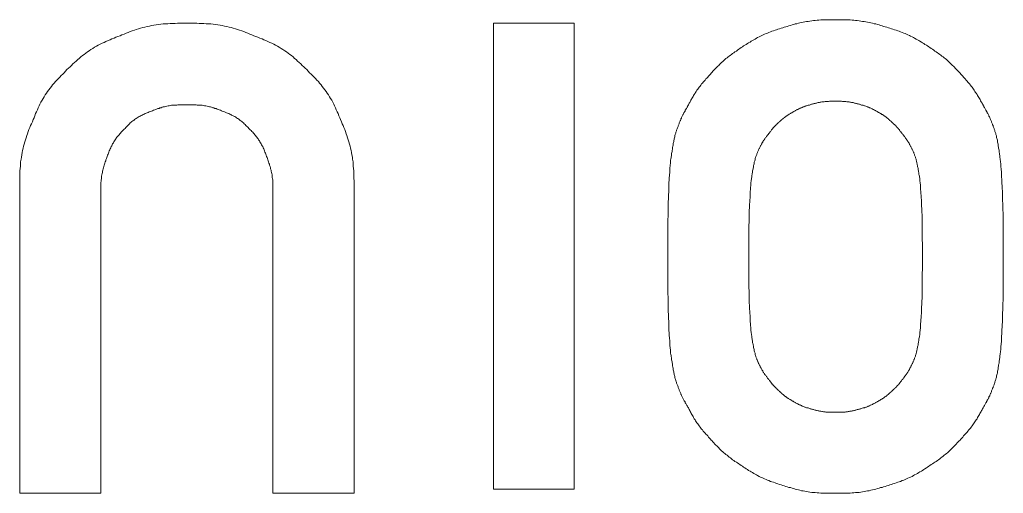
# Model space of a CAD drawing. Units: millimetres at full size, sheet at 1:100. Extents: x -138278 to 134990, y -16593 to 30671.
# Drawn here: x 61023.2 to 61434.8, y 21337.6 to 21535.7 of the extents above; entities that cross this region are included whole.
import ezdxf

# ---------------------------------------------------------------- set-up
doc = ezdxf.new("R2010")
doc.units = ezdxf.units.MM
doc.header["$LTSCALE"] = 100
doc.layers.add('F-0_枠', color=134, linetype='Continuous', lineweight=18)

msp = doc.modelspace()

# ---------------------------------------------------------------- linework, layer by layer
at = {"layer": 'F-0_枠'}
for points in [[(61343.8, 21532.7), (61344.4, 21532.9), (61345.1, 21533.1), (61345.7, 21533.3), (61346.4, 21533.5), (61347.1, 21533.7), (61347.7, 21533.9), (61348.4, 21534), (61349.1, 21534.2), (61349.7, 21534.4), (61350.4, 21534.5), (61351.1, 21534.7), (61351.8, 21534.8), (61352.5, 21534.9), (61353.2, 21535), (61353.9, 21535.1), (61354.7, 21535.2), (61355.4, 21535.3), (61356.1, 21535.4), (61356.9, 21535.5), (61357.6, 21535.5), (61358.4, 21535.6), (61359.1, 21535.6), (61359.9, 21535.6), (61360.7, 21535.6), (61361.4, 21535.6), (61362.2, 21535.6), (61363, 21535.6), (61363.8, 21535.7), (61364.5, 21535.7), (61365.3, 21535.7), (61366.1, 21535.6), (61366.9, 21535.6), (61367.7, 21535.6), (61368.4, 21535.6), (61369.2, 21535.6), (61370, 21535.6), (61370.7, 21535.6), (61371.5, 21535.5), (61372.2, 21535.5)], [(61372.2, 21535.5), (61373, 21535.4), (61373.7, 21535.3), (61374.5, 21535.2), (61375.2, 21535.1), (61375.9, 21535), (61376.6, 21534.9), (61377.3, 21534.8), (61378, 21534.7), (61378.7, 21534.5), (61379.4, 21534.4), (61380.1, 21534.2), (61380.8, 21534), (61381.4, 21533.9), (61382.1, 21533.7), (61382.8, 21533.5), (61383.4, 21533.3), (61384.1, 21533.1), (61384.7, 21532.9), (61385.4, 21532.7), (61386, 21532.5), (61386.7, 21532.3), (61387.3, 21532.1), (61388, 21531.9), (61388.6, 21531.7), (61389.3, 21531.5), (61389.9, 21531.3), (61390.6, 21531.1), (61391.2, 21530.9), (61391.8, 21530.6), (61392.5, 21530.4), (61393.1, 21530.1), (61393.7, 21529.9), (61394.3, 21529.6), (61394.9, 21529.4), (61395.5, 21529.1), (61396, 21528.8), (61396.6, 21528.5), (61397.2, 21528.2), (61397.7, 21527.9)], [(61062.7, 21528), (61063.5, 21528.4), (61064.3, 21528.7), (61065.2, 21529), (61066, 21529.4), (61066.9, 21529.7), (61067.7, 21530), (61068.6, 21530.4), (61069.4, 21530.7), (61070.3, 21531), (61071.2, 21531.3), (61072, 21531.6), (61072.9, 21531.9), (61073.8, 21532.1), (61074.7, 21532.4), (61075.6, 21532.6), (61076.5, 21532.8), (61077.5, 21533), (61078.4, 21533.2), (61079.4, 21533.4), (61080.3, 21533.5), (61081.3, 21533.7), (61082.2, 21533.8), (61083.2, 21533.9), (61084.2, 21534), (61085.2, 21534), (61086.2, 21534.1), (61087.2, 21534.1), (61088.2, 21534.1), (61089.2, 21534.2), (61090.2, 21534.2), (61091.2, 21534.2), (61092.2, 21534.2), (61093.2, 21534.2), (61094.2, 21534.2), (61095.2, 21534.2), (61096.3, 21534.2), (61097.3, 21534.2), (61098.3, 21534.1), (61099.3, 21534.1)], [(61099.3, 21534.1), (61100.3, 21534.1), (61101.3, 21534), (61102.2, 21534), (61103.2, 21533.9), (61104.2, 21533.8), (61105.2, 21533.7), (61106.1, 21533.5), (61107.1, 21533.4), (61108, 21533.2), (61108.9, 21533), (61109.9, 21532.8), (61110.8, 21532.6), (61111.7, 21532.4), (61112.6, 21532.1), (61113.5, 21531.9), (61114.4, 21531.6), (61115.2, 21531.3), (61116.1, 21531), (61117, 21530.7), (61117.8, 21530.4), (61118.7, 21530), (61119.5, 21529.7), (61120.4, 21529.4), (61121.2, 21529), (61122, 21528.7), (61122.9, 21528.4), (61123.7, 21528), (61124.6, 21527.7), (61125.4, 21527.3), (61126.2, 21527), (61127.1, 21526.6), (61127.9, 21526.2), (61128.7, 21525.9), (61129.5, 21525.5), (61130.3, 21525), (61131.1, 21524.6), (61131.8, 21524.2), (61132.6, 21523.7), (61133.3, 21523.2)], [(61321.5, 21521.6), (61322, 21521.9), (61322.5, 21522.3), (61323.1, 21522.6), (61323.6, 21523), (61324.1, 21523.3), (61324.6, 21523.7), (61325.1, 21524), (61325.6, 21524.3), (61326.1, 21524.7), (61326.7, 21525), (61327.2, 21525.3), (61327.7, 21525.7), (61328.2, 21526), (61328.8, 21526.3), (61329.3, 21526.7), (61329.8, 21527), (61330.4, 21527.3), (61330.9, 21527.6), (61331.5, 21527.9), (61332, 21528.2), (61332.6, 21528.5), (61333.2, 21528.8), (61333.7, 21529.1), (61334.3, 21529.4), (61334.9, 21529.6), (61335.5, 21529.9), (61336.1, 21530.1), (61336.7, 21530.4), (61337.4, 21530.6), (61338, 21530.9), (61338.6, 21531.1), (61339.3, 21531.3), (61339.9, 21531.5), (61340.5, 21531.7), (61341.2, 21531.9), (61341.8, 21532.1), (61342.5, 21532.3), (61343.1, 21532.5), (61343.8, 21532.7)], [(61035.9, 21507.1), (61036.5, 21507.8), (61037, 21508.5), (61037.6, 21509.1), (61038.2, 21509.8), (61038.8, 21510.4), (61039.4, 21511.1), (61040, 21511.7), (61040.6, 21512.3), (61041.2, 21512.9), (61041.8, 21513.5), (61042.4, 21514.2), (61043, 21514.8), (61043.7, 21515.4), (61044.3, 21516), (61044.9, 21516.6), (61045.5, 21517.2), (61046.2, 21517.8), (61046.8, 21518.4), (61047.5, 21519), (61048.1, 21519.5), (61048.8, 21520.1), (61049.5, 21520.7), (61050.2, 21521.2), (61050.9, 21521.7), (61051.6, 21522.2), (61052.3, 21522.7), (61053, 21523.2), (61053.8, 21523.7), (61054.5, 21524.2), (61055.3, 21524.6), (61056.1, 21525), (61056.9, 21525.5), (61057.7, 21525.9), (61058.5, 21526.2), (61059.3, 21526.6), (61060.2, 21527), (61061, 21527.3), (61061.8, 21527.7), (61062.7, 21528)], [(61397.7, 21527.9), (61398.3, 21527.6), (61398.9, 21527.3), (61399.4, 21527), (61399.9, 21526.7), (61400.5, 21526.3), (61401, 21526), (61401.5, 21525.7), (61402, 21525.3), (61402.6, 21525), (61403.1, 21524.7), (61403.6, 21524.3), (61404.1, 21524), (61404.6, 21523.7), (61405.1, 21523.3), (61405.7, 21523), (61406.2, 21522.6), (61406.7, 21522.3), (61407.2, 21521.9), (61407.7, 21521.6), (61408.2, 21521.2), (61408.6, 21520.9), (61409.1, 21520.5), (61409.6, 21520.1), (61410.1, 21519.8), (61410.5, 21519.4), (61411, 21519), (61411.4, 21518.6), (61411.9, 21518.2), (61412.3, 21517.8), (61412.7, 21517.4), (61413.1, 21517), (61413.5, 21516.6), (61413.9, 21516.2), (61414.3, 21515.8), (61414.7, 21515.4), (61415.1, 21515), (61415.5, 21514.6), (61415.9, 21514.2), (61416.3, 21513.8)], [(61133.3, 21523.2), (61134.1, 21522.7), (61134.8, 21522.2), (61135.5, 21521.7), (61136.2, 21521.2), (61136.9, 21520.7), (61137.6, 21520.1), (61138.2, 21519.5), (61138.9, 21519), (61139.5, 21518.4), (61140.2, 21517.8), (61140.8, 21517.2), (61141.4, 21516.6), (61142.1, 21516), (61142.7, 21515.4), (61143.3, 21514.8), (61143.9, 21514.2), (61144.5, 21513.5), (61145.2, 21512.9)], [(61306.3, 21505.7), (61306.6, 21506.2), (61306.9, 21506.6), (61307.2, 21507), (61307.5, 21507.5), (61307.9, 21507.9), (61308.2, 21508.3), (61308.5, 21508.8), (61308.9, 21509.2), (61309.2, 21509.6), (61309.6, 21510), (61310, 21510.4), (61310.3, 21510.9), (61310.7, 21511.3), (61311.1, 21511.7), (61311.4, 21512.1), (61311.8, 21512.5), (61312.2, 21512.9), (61312.6, 21513.3), (61313, 21513.8), (61313.3, 21514.2), (61313.7, 21514.6), (61314.1, 21515), (61314.5, 21515.4), (61314.9, 21515.8), (61315.3, 21516.2), (61315.7, 21516.6), (61316.1, 21517), (61316.5, 21517.4), (61316.9, 21517.8), (61317.4, 21518.2), (61317.8, 21518.6), (61318.2, 21519), (61318.7, 21519.4), (61319.2, 21519.8), (61319.6, 21520.1), (61320.1, 21520.5), (61320.6, 21520.9), (61321.1, 21521.2), (61321.5, 21521.6)], [(61145.2, 21512.9), (61145.8, 21512.3), (61146.4, 21511.7), (61147, 21511.1), (61147.6, 21510.4), (61148.2, 21509.8), (61148.7, 21509.1), (61149.3, 21508.5), (61149.8, 21507.8), (61150.4, 21507.1), (61150.9, 21506.4), (61151.4, 21505.7), (61151.9, 21505), (61152.4, 21504.2), (61152.9, 21503.5), (61153.3, 21502.7), (61153.8, 21502), (61154.2, 21501.2), (61154.6, 21500.4), (61155, 21499.6), (61155.4, 21498.8), (61155.7, 21498), (61156.1, 21497.2), (61156.5, 21496.4), (61156.8, 21495.5), (61157.2, 21494.7), (61157.5, 21493.9), (61157.8, 21493), (61158.2, 21492.2), (61158.5, 21491.4), (61158.8, 21490.6), (61159.2, 21489.7), (61159.5, 21488.9), (61159.8, 21488), (61160.1, 21487.2), (61160.4, 21486.3), (61160.7, 21485.5), (61161, 21484.6), (61161.2, 21483.7), (61161.5, 21482.8)], [(61416.3, 21513.8), (61416.7, 21513.3), (61417, 21512.9), (61417.4, 21512.5), (61417.8, 21512.1), (61418.2, 21511.7), (61418.5, 21511.3), (61418.9, 21510.9), (61419.3, 21510.4), (61419.6, 21510), (61420, 21509.6), (61420.4, 21509.2), (61420.7, 21508.8), (61421, 21508.3), (61421.4, 21507.9), (61421.7, 21507.5), (61422, 21507), (61422.3, 21506.6), (61422.6, 21506.2), (61422.9, 21505.7), (61423.2, 21505.3), (61423.5, 21504.9), (61423.8, 21504.4), (61424, 21504), (61424.3, 21503.6), (61424.6, 21503.1), (61424.8, 21502.7)], [(61023.5, 21474.4), (61023.5, 21475.4), (61023.6, 21476.3), (61023.8, 21477.3), (61023.9, 21478.2), (61024.1, 21479.2), (61024.2, 21480.1), (61024.4, 21481), (61024.6, 21481.9), (61024.8, 21482.8), (61025.1, 21483.7), (61025.3, 21484.6), (61025.6, 21485.5), (61025.9, 21486.3), (61026.2, 21487.2), (61026.5, 21488), (61026.8, 21488.9), (61027.1, 21489.7), (61027.5, 21490.6), (61027.8, 21491.4), (61028.1, 21492.2), (61028.5, 21493), (61028.8, 21493.9), (61029.2, 21494.7), (61029.5, 21495.5), (61029.8, 21496.4), (61030.2, 21497.2), (61030.6, 21498), (61030.9, 21498.8), (61031.3, 21499.6), (61031.7, 21500.4), (61032.1, 21501.2), (61032.6, 21502), (61033, 21502.7), (61033.4, 21503.5), (61033.9, 21504.2), (61034.4, 21505), (61034.9, 21505.7), (61035.4, 21506.4), (61035.9, 21507.1)], [(61299.6, 21493.4), (61299.7, 21493.6), (61299.8, 21493.9), (61299.9, 21494.2), (61300.1, 21494.5), (61300.2, 21494.8), (61300.3, 21495), (61300.4, 21495.3), (61300.6, 21495.6), (61300.7, 21495.9), (61300.9, 21496.1), (61301, 21496.4), (61301.1, 21496.7), (61301.3, 21496.9), (61301.4, 21497.2), (61301.6, 21497.5), (61301.7, 21497.8), (61301.9, 21498.1), (61302, 21498.3), (61302.2, 21498.6), (61302.3, 21498.8), (61302.5, 21499.1), (61302.6, 21499.3), (61302.7, 21499.5), (61302.8, 21499.6), (61303.1, 21500.1), (61303.4, 21500.8), (61303.6, 21501.1), (61303.7, 21501.4), (61303.9, 21501.7), (61304.1, 21502), (61304.3, 21502.4), (61304.5, 21502.8), (61304.7, 21503.2), (61305, 21503.6), (61305.2, 21504), (61305.5, 21504.4), (61305.8, 21504.9), (61306, 21505.3), (61306.3, 21505.7)], [(61424.8, 21502.7), (61425.1, 21502.3), (61425.3, 21501.8), (61425.5, 21501.4), (61425.8, 21501), (61426, 21500.6), (61426.3, 21500.1), (61426.4, 21499.8), (61426.6, 21499.5), (61426.7, 21499.2), (61426.9, 21499), (61427.1, 21498.7), (61427.2, 21498.4), (61427.4, 21498.1), (61427.5, 21497.8), (61427.7, 21497.5), (61427.8, 21497.3), (61428, 21497), (61428.1, 21496.7), (61428.3, 21496.4), (61428.4, 21496.2), (61428.6, 21495.9), (61428.7, 21495.6), (61428.8, 21495.4), (61429, 21495.1), (61429.1, 21494.8), (61429.2, 21494.6), (61429.3, 21494.3), (61429.4, 21494), (61429.6, 21493.7), (61429.7, 21493.4), (61429.8, 21493.1), (61429.9, 21492.9), (61430, 21492.6), (61430.1, 21492.3), (61430.2, 21492), (61430.3, 21491.7), (61430.5, 21491.4), (61430.6, 21491.1), (61430.7, 21490.8)], [(61085.3, 21499.6), (61084.8, 21499.5), (61084.3, 21499.4), (61083.8, 21499.3), (61083.3, 21499.2), (61082.8, 21499.1), (61082.4, 21498.9), (61081.9, 21498.8), (61081.5, 21498.6), (61081, 21498.5), (61080.5, 21498.3), (61080.1, 21498.2), (61079.7, 21498), (61079.2, 21497.8), (61078.8, 21497.6), (61078.3, 21497.5), (61077.9, 21497.3), (61077.4, 21497.1), (61077, 21496.9), (61076.6, 21496.8), (61076.1, 21496.6), (61075.7, 21496.4), (61075.3, 21496.2), (61074.9, 21496), (61074.4, 21495.8), (61074, 21495.6), (61073.6, 21495.4), (61073.2, 21495.2), (61072.8, 21494.9), (61072.4, 21494.7), (61072, 21494.4), (61071.7, 21494.2), (61071.3, 21493.9), (61070.9, 21493.6), (61070.6, 21493.4), (61070.2, 21493.1), (61069.9, 21492.8), (61069.5, 21492.5), (61069.2, 21492.2), (61068.9, 21491.9)], [(61105.4, 21498.5), (61104.9, 21498.6), (61104.5, 21498.8), (61104, 21498.9), (61103.5, 21499.1), (61103.1, 21499.2), (61102.6, 21499.3), (61102.1, 21499.4), (61101.6, 21499.5), (61101.1, 21499.6), (61100.6, 21499.7), (61100.1, 21499.8), (61099.6, 21499.9), (61099.1, 21499.9), (61098.6, 21500), (61098.1, 21500), (61097.5, 21500), (61097, 21500.1), (61096.5, 21500.1), (61095.9, 21500.1), (61095.4, 21500.1), (61094.9, 21500.1), (61094.3, 21500.1), (61093.8, 21500.1), (61093.2, 21500.1), (61092.7, 21500.1), (61092.1, 21500.1), (61091.6, 21500.1), (61091, 21500.1), (61090.5, 21500.1), (61090, 21500.1), (61089.4, 21500.1), (61088.9, 21500), (61088.3, 21500), (61087.8, 21500), (61087.3, 21499.9), (61086.8, 21499.9), (61086.3, 21499.8), (61085.8, 21499.7), (61085.3, 21499.6)], [(61120.3, 21488.9), (61120, 21489.3), (61119.7, 21489.6), (61119.4, 21489.9), (61119.1, 21490.2), (61118.8, 21490.6), (61118.5, 21490.9), (61118.1, 21491.2), (61117.8, 21491.5), (61117.5, 21491.9), (61117.2, 21492.2), (61116.8, 21492.5), (61116.5, 21492.8), (61116.2, 21493.1), (61115.8, 21493.4), (61115.4, 21493.6), (61115.1, 21493.9), (61114.7, 21494.2), (61114.3, 21494.4), (61113.9, 21494.7), (61113.6, 21494.9), (61113.2, 21495.2), (61112.8, 21495.4), (61112.3, 21495.6), (61111.9, 21495.8), (61111.5, 21496), (61111.1, 21496.2), (61110.7, 21496.4), (61110.2, 21496.6), (61109.8, 21496.8), (61109.4, 21496.9), (61108.9, 21497.1), (61108.5, 21497.3), (61108, 21497.5), (61107.6, 21497.6), (61107.2, 21497.8), (61106.7, 21498), (61106.3, 21498.2), (61105.8, 21498.3), (61105.4, 21498.5)], [(61342.7, 21494.4), (61342.9, 21494.5), (61343, 21494.7), (61343.2, 21494.8), (61343.4, 21494.9), (61343.6, 21495.1), (61343.8, 21495.2), (61344, 21495.4), (61344.2, 21495.5), (61344.4, 21495.6), (61344.6, 21495.8), (61344.8, 21495.9), (61345, 21496), (61345.2, 21496.2), (61345.4, 21496.3), (61345.7, 21496.4), (61345.9, 21496.6), (61346.1, 21496.7), (61346.3, 21496.8), (61346.5, 21496.9), (61346.8, 21497.1), (61347, 21497.2), (61347.2, 21497.3), (61347.4, 21497.5), (61347.7, 21497.6), (61347.9, 21497.7), (61348.1, 21497.8), (61348.4, 21498), (61348.6, 21498.1), (61348.8, 21498.2), (61349.1, 21498.3), (61349.3, 21498.4), (61349.6, 21498.6), (61349.8, 21498.7), (61350.1, 21498.8), (61350.3, 21498.9), (61350.6, 21499), (61350.8, 21499.1), (61351.1, 21499.2), (61351.4, 21499.3)], [(61351.4, 21499.3), (61351.7, 21499.4), (61351.9, 21499.5), (61352.2, 21499.6), (61352.5, 21499.7), (61352.8, 21499.8), (61353.1, 21499.9), (61353.4, 21500), (61353.7, 21500), (61354, 21500.1), (61354.3, 21500.2), (61354.6, 21500.3), (61354.8, 21500.4), (61355.1, 21500.5), (61355.4, 21500.5), (61355.7, 21500.6), (61356, 21500.7), (61356.3, 21500.8), (61356.6, 21500.8), (61356.9, 21500.9), (61357.3, 21501), (61357.6, 21501), (61357.9, 21501.1), (61358.2, 21501.2), (61358.5, 21501.2), (61358.9, 21501.3), (61359.2, 21501.3), (61359.5, 21501.4), (61359.9, 21501.4), (61360.2, 21501.5), (61360.5, 21501.5), (61360.9, 21501.5), (61361.2, 21501.5), (61361.6, 21501.5), (61362, 21501.6), (61362.3, 21501.6), (61362.7, 21501.6), (61363.1, 21501.6), (61363.4, 21501.6), (61363.8, 21501.6)], [(61363.8, 21501.6), (61364.2, 21501.6), (61364.5, 21501.6), (61364.9, 21501.6), (61365.3, 21501.6), (61365.7, 21501.6), (61366, 21501.6), (61366.4, 21501.6), (61366.8, 21501.6), (61367.1, 21501.6), (61367.5, 21501.5), (61367.9, 21501.5), (61368.2, 21501.5), (61368.6, 21501.5), (61368.9, 21501.5), (61369.3, 21501.4), (61369.6, 21501.4), (61369.9, 21501.3), (61370.3, 21501.3), (61370.6, 21501.2), (61370.9, 21501.2), (61371.2, 21501.1), (61371.6, 21501), (61371.9, 21501), (61372.2, 21500.9), (61372.5, 21500.8), (61372.8, 21500.8), (61373.1, 21500.7), (61373.4, 21500.6), (61373.7, 21500.5), (61374, 21500.5), (61374.3, 21500.4), (61374.6, 21500.3), (61374.9, 21500.2), (61375.2, 21500.1), (61375.5, 21500), (61375.8, 21500), (61376.1, 21499.9), (61376.4, 21499.8), (61376.7, 21499.7)], [(61376.7, 21499.7), (61376.9, 21499.6), (61377.2, 21499.5), (61377.5, 21499.4), (61377.8, 21499.3), (61378.1, 21499.2), (61378.3, 21499.1), (61378.6, 21499), (61378.8, 21498.9), (61379.1, 21498.8), (61379.4, 21498.7), (61379.6, 21498.6), (61379.9, 21498.4), (61380.1, 21498.3), (61380.3, 21498.2), (61380.6, 21498.1), (61380.8, 21497.9), (61381, 21497.8), (61381.3, 21497.7), (61381.5, 21497.6), (61381.7, 21497.4), (61382, 21497.3), (61382.2, 21497.2), (61382.4, 21497), (61382.6, 21496.9), (61382.9, 21496.8), (61383.1, 21496.7), (61383.3, 21496.5), (61383.5, 21496.4), (61383.7, 21496.3), (61384, 21496.1), (61384.2, 21496), (61384.4, 21495.9), (61384.6, 21495.7), (61384.8, 21495.6), (61385, 21495.5), (61385.2, 21495.3), (61385.4, 21495.2), (61385.6, 21495), (61385.8, 21494.9)], [(61337.3, 21489), (61337.5, 21489.1), (61337.6, 21489.3), (61337.7, 21489.4), (61337.8, 21489.6), (61337.9, 21489.7), (61338, 21489.8), (61338.1, 21489.9), (61338.2, 21490.1), (61338.3, 21490.2), (61338.4, 21490.3), (61338.5, 21490.5), (61338.7, 21490.6), (61338.8, 21490.7), (61338.9, 21490.9), (61339, 21491), (61339.2, 21491.1), (61339.3, 21491.3), (61339.4, 21491.4), (61339.6, 21491.6), (61339.7, 21491.7), (61339.8, 21491.8), (61340, 21492), (61340.1, 21492.1), (61340.3, 21492.3), (61340.4, 21492.4), (61340.6, 21492.5), (61340.8, 21492.7), (61340.9, 21492.8), (61341.1, 21493), (61341.2, 21493.1), (61341.4, 21493.2), (61341.5, 21493.4), (61341.7, 21493.5), (61341.9, 21493.7), (61342, 21493.8), (61342.2, 21493.9), (61342.3, 21494.1), (61342.5, 21494.2), (61342.7, 21494.4)], [(61385.8, 21494.9), (61386, 21494.7), (61386.1, 21494.6), (61386.3, 21494.5), (61386.5, 21494.3), (61386.7, 21494.2), (61386.8, 21494), (61387, 21493.9), (61387.2, 21493.7), (61387.3, 21493.6), (61387.5, 21493.5), (61387.6, 21493.3), (61387.8, 21493.2), (61388, 21493), (61388.1, 21492.9), (61388.3, 21492.7), (61388.4, 21492.6), (61388.6, 21492.5), (61388.7, 21492.3), (61388.9, 21492.2), (61389, 21492), (61389.2, 21491.9), (61389.3, 21491.8), (61389.5, 21491.6), (61389.6, 21491.5)], [(61068.9, 21491.9), (61068.5, 21491.5), (61068.2, 21491.2), (61067.9, 21490.9), (61067.6, 21490.6), (61067.3, 21490.2), (61066.9, 21489.9), (61066.6, 21489.6), (61066.3, 21489.3), (61066, 21488.9), (61065.7, 21488.6), (61065.4, 21488.3), (61065.1, 21487.9), (61064.8, 21487.6), (61064.5, 21487.2), (61064.2, 21486.9), (61063.9, 21486.5), (61063.6, 21486.2), (61063.4, 21485.8), (61063.1, 21485.4), (61062.9, 21485), (61062.6, 21484.6), (61062.4, 21484.2), (61062.1, 21483.8), (61061.9, 21483.4), (61061.7, 21483), (61061.5, 21482.6), (61061.3, 21482.1), (61061.1, 21481.7), (61060.9, 21481.2), (61060.7, 21480.8), (61060.5, 21480.3), (61060.4, 21479.9), (61060.2, 21479.4), (61060, 21479), (61059.8, 21478.5), (61059.7, 21478), (61059.5, 21477.6), (61059.3, 21477.1), (61059.2, 21476.7)], [(61296, 21479.7), (61296.1, 21480.2), (61296.2, 21480.6), (61296.2, 21481), (61296.3, 21481.5), (61296.4, 21481.9), (61296.4, 21482.3), (61296.5, 21482.8), (61296.6, 21483.2), (61296.6, 21483.6), (61296.7, 21484), (61296.8, 21484.4), (61296.9, 21484.8), (61296.9, 21485.2), (61297, 21485.6), (61297.1, 21485.9), (61297.2, 21486.3), (61297.3, 21486.7), (61297.3, 21487), (61297.4, 21487.3), (61297.5, 21487.7), (61297.6, 21488), (61297.7, 21488.3), (61297.8, 21488.6), (61297.9, 21488.9), (61298, 21489.2), (61298.1, 21489.5), (61298.2, 21489.8), (61298.3, 21490.1), (61298.4, 21490.4), (61298.6, 21490.7), (61298.7, 21491), (61298.8, 21491.3), (61298.9, 21491.6), (61299, 21491.9), (61299.1, 21492.2), (61299.2, 21492.5), (61299.3, 21492.8), (61299.5, 21493.1), (61299.6, 21493.4)], [(61389.6, 21491.5), (61389.8, 21491.3), (61389.9, 21491.2), (61390, 21491), (61390.2, 21490.9), (61390.3, 21490.8), (61390.4, 21490.6), (61390.5, 21490.5), (61390.7, 21490.4), (61390.8, 21490.2), (61390.9, 21490.1), (61391, 21490), (61391.1, 21489.8), (61391.2, 21489.7), (61391.3, 21489.6), (61391.4, 21489.4), (61391.5, 21489.3), (61391.6, 21489.1), (61391.7, 21489), (61391.9, 21488.8), (61392, 21488.7), (61392.1, 21488.5), (61392.3, 21488.3), (61392.4, 21488.1), (61392.6, 21487.9), (61392.7, 21487.7), (61392.9, 21487.5), (61393.1, 21487.3), (61393.2, 21487.1), (61393.4, 21486.9), (61393.5, 21486.7), (61393.7, 21486.5), (61393.9, 21486.2), (61394, 21486), (61394.1, 21485.8), (61394.3, 21485.6), (61394.4, 21485.4), (61394.6, 21485.2), (61394.7, 21485), (61394.8, 21484.8)], [(61430.7, 21490.8), (61430.8, 21490.5), (61430.9, 21490.2), (61431, 21489.9), (61431.1, 21489.6), (61431.2, 21489.3), (61431.3, 21489), (61431.4, 21488.7), (61431.5, 21488.4), (61431.6, 21488.1), (61431.7, 21487.7), (61431.8, 21487.4), (61431.9, 21487.1), (61432, 21486.7), (61432, 21486.4), (61432.1, 21486), (61432.2, 21485.7), (61432.3, 21485.3), (61432.4, 21484.9), (61432.4, 21484.5), (61432.5, 21484.1), (61432.6, 21483.7), (61432.6, 21483.3), (61432.7, 21482.8), (61432.8, 21482.4), (61432.8, 21482), (61432.9, 21481.5), (61433, 21481.1), (61433, 21480.7), (61433.1, 21480.2), (61433.2, 21479.8), (61433.2, 21479.3), (61433.3, 21478.9), (61433.4, 21478.4), (61433.4, 21478), (61433.5, 21477.5), (61433.5, 21477), (61433.6, 21476.6), (61433.6, 21476.1), (61433.7, 21475.6)], [(61128.5, 21472.3), (61128.4, 21472.8), (61128.2, 21473.3), (61128.1, 21473.8), (61128, 21474.3), (61127.8, 21474.8), (61127.7, 21475.3), (61127.5, 21475.7), (61127.3, 21476.2), (61127.2, 21476.7), (61127, 21477.1), (61126.9, 21477.6), (61126.7, 21478), (61126.5, 21478.5), (61126.3, 21479), (61126.2, 21479.4), (61126, 21479.9), (61125.8, 21480.3), (61125.6, 21480.8), (61125.5, 21481.2), (61125.3, 21481.7), (61125.1, 21482.1), (61124.9, 21482.6), (61124.7, 21483), (61124.4, 21483.4), (61124.2, 21483.8), (61124, 21484.2), (61123.7, 21484.6), (61123.5, 21485), (61123.2, 21485.4), (61123, 21485.8), (61122.7, 21486.2), (61122.4, 21486.5), (61122.1, 21486.9), (61121.9, 21487.2), (61121.6, 21487.6), (61121.3, 21487.9), (61121, 21488.3), (61120.7, 21488.6), (61120.3, 21488.9)], [(61332.1, 21480.6), (61332.2, 21480.8), (61332.3, 21481.1), (61332.4, 21481.3), (61332.5, 21481.5), (61332.6, 21481.8), (61332.8, 21482), (61332.9, 21482.2), (61333, 21482.5), (61333.1, 21482.7), (61333.2, 21482.9), (61333.3, 21483.1), (61333.5, 21483.4), (61333.6, 21483.6), (61333.7, 21483.8), (61333.8, 21484), (61334, 21484.3), (61334.1, 21484.5), (61334.2, 21484.7), (61334.3, 21484.9), (61334.5, 21485.1), (61334.6, 21485.3), (61334.8, 21485.5), (61334.9, 21485.7), (61335, 21485.9), (61335.2, 21486.2), (61335.3, 21486.4), (61335.5, 21486.6), (61335.7, 21486.8), (61335.8, 21487), (61336, 21487.2), (61336.1, 21487.4), (61336.3, 21487.6), (61336.5, 21487.8), (61336.6, 21488), (61336.8, 21488.2), (61336.9, 21488.4), (61337.1, 21488.6), (61337.2, 21488.8), (61337.3, 21489)], [(61161.5, 21482.8), (61161.7, 21481.9), (61161.9, 21481), (61162.1, 21480.1), (61162.2, 21479.2), (61162.4, 21478.2), (61162.5, 21477.3), (61162.7, 21476.3), (61162.8, 21475.4), (61162.8, 21474.4), (61162.9, 21473.5), (61163, 21472.5), (61163, 21471.6), (61163, 21470.7), (61163, 21469.9), (61163, 21469.1), (61163.1, 21468.4), (61163.1, 21467.8), (61163.1, 21467.2), (61163.1, 21337.6), (61129.2, 21337.6), (61129.2, 21463.4), (61129.2, 21463.7), (61129.2, 21464.1), (61129.2, 21464.5), (61129.2, 21465), (61129.2, 21465.4), (61129.2, 21466), (61129.2, 21466.5), (61129.2, 21467), (61129.1, 21467.6), (61129.1, 21468.1), (61129.1, 21468.7), (61129, 21469.2), (61128.9, 21469.7), (61128.9, 21470.3), (61128.8, 21470.8), (61128.7, 21471.3), (61128.6, 21471.8), (61128.5, 21472.3)], [(61394.8, 21484.8), (61395, 21484.6), (61395.1, 21484.4), (61395.2, 21484.2), (61395.4, 21484), (61395.5, 21483.7), (61395.6, 21483.5), (61395.7, 21483.3), (61395.8, 21483.1), (61396, 21482.8), (61396.1, 21482.6), (61396.2, 21482.4), (61396.3, 21482.2), (61396.4, 21481.9), (61396.5, 21481.7), (61396.7, 21481.5), (61396.8, 21481.2), (61396.9, 21481), (61397, 21480.8), (61397.1, 21480.5), (61397.2, 21480.3), (61397.3, 21480.1), (61397.4, 21479.8), (61397.5, 21479.6), (61397.6, 21479.3), (61397.7, 21479), (61397.8, 21478.8), (61397.9, 21478.5), (61398, 21478.2), (61398.1, 21477.9), (61398.2, 21477.6), (61398.3, 21477.3), (61398.3, 21477), (61398.4, 21476.7), (61398.5, 21476.4), (61398.6, 21476), (61398.6, 21475.7), (61398.7, 21475.4), (61398.8, 21475), (61398.9, 21474.7)], [(61294.5, 21455), (61294.5, 21455.8), (61294.5, 21456.7), (61294.6, 21457.5), (61294.6, 21458.2), (61294.6, 21459), (61294.6, 21459.8), (61294.7, 21460.5), (61294.7, 21461.2), (61294.7, 21462), (61294.7, 21462.7), (61294.8, 21463.4), (61294.8, 21464.1), (61294.8, 21464.8), (61294.9, 21465.6), (61294.9, 21466.3), (61294.9, 21467), (61294.9, 21467.7), (61295, 21468.4), (61295, 21469), (61295, 21469.7), (61295.1, 21470.4), (61295.1, 21471), (61295.2, 21471.6), (61295.2, 21472.2), (61295.2, 21472.8), (61295.3, 21473.4), (61295.3, 21473.9), (61295.4, 21474.5), (61295.4, 21475), (61295.5, 21475.5), (61295.5, 21476), (61295.6, 21476.5), (61295.6, 21477), (61295.7, 21477.5), (61295.8, 21477.9), (61295.8, 21478.4), (61295.9, 21478.8), (61296, 21479.3), (61296, 21479.7)], [(61329.2, 21467.2), (61329.2, 21467.6), (61329.3, 21468.1), (61329.3, 21468.6), (61329.4, 21469), (61329.4, 21469.4), (61329.5, 21469.8), (61329.5, 21470.2), (61329.6, 21470.6), (61329.7, 21471), (61329.7, 21471.4), (61329.8, 21471.8), (61329.9, 21472.2), (61329.9, 21472.5), (61330, 21472.9), (61330.1, 21473.3), (61330.1, 21473.6), (61330.2, 21474), (61330.3, 21474.3), (61330.3, 21474.7), (61330.4, 21475), (61330.5, 21475.4), (61330.6, 21475.7), (61330.6, 21476.1), (61330.7, 21476.4), (61330.8, 21476.7), (61330.9, 21477.1), (61330.9, 21477.4), (61331, 21477.7), (61331.1, 21478), (61331.2, 21478.3), (61331.3, 21478.5), (61331.4, 21478.8), (61331.5, 21479.1), (61331.6, 21479.3), (61331.7, 21479.6), (61331.8, 21479.9), (61331.9, 21480.1), (61332, 21480.3), (61332.1, 21480.6)], [(61059.2, 21476.7), (61059, 21476.2), (61058.9, 21475.7), (61058.7, 21475.3), (61058.6, 21474.8), (61058.4, 21474.3), (61058.3, 21473.8), (61058.1, 21473.3), (61058, 21472.8), (61057.9, 21472.3), (61057.8, 21471.8), (61057.7, 21471.3), (61057.6, 21470.8), (61057.5, 21470.3), (61057.4, 21469.7), (61057.4, 21469.2), (61057.3, 21468.7), (61057.3, 21468.1), (61057.2, 21467.6), (61057.2, 21467), (61057.2, 21466.5), (61057.2, 21466), (61057.1, 21465.4), (61057.1, 21465), (61057.1, 21464.5), (61057.1, 21464.1), (61057.1, 21463.7), (61057.1, 21463.4), (61057.1, 21337.6), (61023.2, 21337.6), (61023.2, 21467.2), (61023.2, 21467.8), (61023.2, 21468.4), (61023.2, 21469.1), (61023.3, 21469.9), (61023.3, 21470.7), (61023.3, 21471.6), (61023.3, 21472.5), (61023.4, 21473.5), (61023.5, 21474.4)], [(61398.9, 21474.7), (61398.9, 21474.3), (61399, 21473.9), (61399.1, 21473.6), (61399.1, 21473.2), (61399.2, 21472.9), (61399.3, 21472.5), (61399.3, 21472.1), (61399.4, 21471.8), (61399.5, 21471.4), (61399.5, 21471), (61399.6, 21470.6), (61399.7, 21470.2), (61399.7, 21469.8), (61399.8, 21469.4), (61399.8, 21469), (61399.9, 21468.5), (61399.9, 21468.1), (61400, 21467.6), (61400, 21467.2), (61400.1, 21466.7), (61400.1, 21466.2), (61400.2, 21465.6), (61400.2, 21465.1), (61400.2, 21464.6), (61400.3, 21464), (61400.3, 21463.4), (61400.3, 21462.9), (61400.4, 21462.3), (61400.4, 21461.7), (61400.4, 21461.1), (61400.5, 21460.5), (61400.5, 21459.9), (61400.5, 21459.3), (61400.6, 21458.7), (61400.6, 21458.1), (61400.6, 21457.5), (61400.7, 21456.8), (61400.7, 21456.2), (61400.7, 21455.6)], [(61433.7, 21475.6), (61433.7, 21475.1), (61433.8, 21474.5), (61433.8, 21474), (61433.9, 21473.4), (61433.9, 21472.8), (61434, 21472.3), (61434, 21471.7), (61434, 21471), (61434.1, 21470.4), (61434.1, 21469.7), (61434.2, 21469.1), (61434.2, 21468.4), (61434.2, 21467.7), (61434.2, 21467), (61434.3, 21466.3), (61434.3, 21465.6), (61434.3, 21464.9), (61434.4, 21464.1), (61434.4, 21463.4), (61434.4, 21462.7), (61434.4, 21462), (61434.5, 21461.3), (61434.5, 21460.5), (61434.5, 21459.8), (61434.6, 21459), (61434.6, 21458.2), (61434.6, 21457.5), (61434.6, 21456.7), (61434.6, 21455.9), (61434.7, 21455), (61434.7, 21454.2), (61434.7, 21453.3), (61434.7, 21452.4), (61434.7, 21451.5), (61434.7, 21450.5), (61434.7, 21449.6), (61434.7, 21448.6), (61434.8, 21447.6), (61434.8, 21446.6)], [(61328.3, 21440.5), (61328.3, 21441.4), (61328.3, 21442.3), (61328.3, 21443.3), (61328.3, 21444.2), (61328.3, 21445.1), (61328.3, 21445.9), (61328.3, 21446.8), (61328.3, 21447.6), (61328.3, 21448.4), (61328.3, 21449.2), (61328.3, 21450), (61328.4, 21450.8), (61328.4, 21451.5), (61328.4, 21452.2), (61328.4, 21452.9), (61328.4, 21453.6), (61328.4, 21454.3), (61328.5, 21454.9), (61328.5, 21455.6), (61328.5, 21456.2), (61328.6, 21456.8), (61328.6, 21457.5), (61328.6, 21458.1), (61328.6, 21458.7), (61328.7, 21459.3), (61328.7, 21459.9), (61328.7, 21460.5), (61328.8, 21461.1), (61328.8, 21461.7), (61328.8, 21462.3), (61328.9, 21462.9), (61328.9, 21463.4), (61328.9, 21464), (61329, 21464.6), (61329, 21465.1), (61329, 21465.7), (61329.1, 21466.2), (61329.1, 21466.7), (61329.2, 21467.2)], [(61294.6, 21415.7), (61294.5, 21416.5), (61294.5, 21417.3), (61294.5, 21418.2), (61294.5, 21419), (61294.5, 21419.9), (61294.4, 21420.8), (61294.4, 21421.7), (61294.4, 21422.6), (61294.4, 21423.6), (61294.4, 21424.6), (61294.4, 21425.6), (61294.4, 21426.6), (61294.4, 21427.7), (61294.4, 21428.7), (61294.4, 21429.8), (61294.4, 21430.9), (61294.4, 21432), (61294.4, 21433.2), (61294.4, 21434.3), (61294.4, 21435.4), (61294.4, 21436.6), (61294.4, 21437.7), (61294.4, 21438.9), (61294.4, 21440), (61294.4, 21441.1), (61294.4, 21442.3), (61294.4, 21443.4), (61294.4, 21444.4), (61294.4, 21445.5), (61294.4, 21446.6), (61294.4, 21447.6), (61294.4, 21448.6), (61294.4, 21449.6), (61294.4, 21450.5), (61294.4, 21451.5), (61294.4, 21452.4), (61294.5, 21453.3), (61294.5, 21454.2), (61294.5, 21455)], [(61400.7, 21455.6), (61400.7, 21454.9), (61400.8, 21454.3), (61400.8, 21453.6), (61400.8, 21452.9), (61400.8, 21452.2), (61400.8, 21451.5), (61400.9, 21450.8), (61400.9, 21450), (61400.9, 21449.2), (61400.9, 21448.4), (61400.9, 21447.6), (61400.9, 21446.8), (61400.9, 21445.9), (61400.9, 21445.1), (61400.9, 21444.2), (61400.9, 21443.3), (61401, 21442.3), (61401, 21441.4), (61401, 21440.5), (61401, 21439.5), (61401, 21438.5), (61401, 21437.6), (61401, 21436.6), (61401, 21435.6), (61401, 21434.7), (61401, 21433.7), (61401, 21432.7), (61401, 21431.8), (61401, 21430.9), (61400.9, 21429.9), (61400.9, 21429), (61400.9, 21428.1), (61400.9, 21427.3), (61400.9, 21426.4), (61400.9, 21425.6), (61400.9, 21424.8), (61400.9, 21424), (61400.9, 21423.2), (61400.9, 21422.5)], [(61434.8, 21446.6), (61434.8, 21445.5), (61434.8, 21444.4), (61434.8, 21443.4), (61434.8, 21442.3), (61434.8, 21441.1), (61434.8, 21440), (61434.8, 21438.9), (61434.8, 21437.7), (61434.8, 21436.6), (61434.8, 21435.4), (61434.8, 21434.3), (61434.8, 21433.2), (61434.8, 21432), (61434.8, 21430.9), (61434.8, 21429.8), (61434.8, 21428.7), (61434.8, 21427.7), (61434.8, 21426.6), (61434.8, 21425.6), (61434.7, 21424.6), (61434.7, 21423.6), (61434.7, 21422.6), (61434.7, 21421.7), (61434.7, 21420.8), (61434.7, 21419.9), (61434.7, 21419), (61434.7, 21418.1), (61434.6, 21417.3), (61434.6, 21416.5), (61434.6, 21415.7), (61434.6, 21414.9), (61434.6, 21414.1), (61434.5, 21413.4), (61434.5, 21412.6), (61434.5, 21411.9), (61434.4, 21411.2), (61434.4, 21410.5), (61434.4, 21409.7), (61434.4, 21409)], [(61328.9, 21410.4), (61328.8, 21410.9), (61328.8, 21411.5), (61328.8, 21412.1), (61328.7, 21412.7), (61328.7, 21413.3), (61328.7, 21413.9), (61328.6, 21414.5), (61328.6, 21415.2), (61328.6, 21415.8), (61328.6, 21416.4), (61328.5, 21417), (61328.5, 21417.6), (61328.5, 21418.3), (61328.4, 21418.9), (61328.4, 21419.6), (61328.4, 21420.3), (61328.4, 21421), (61328.4, 21421.7), (61328.4, 21422.5), (61328.3, 21423.2), (61328.3, 21424), (61328.3, 21424.8), (61328.3, 21425.6), (61328.3, 21426.4), (61328.3, 21427.3), (61328.3, 21428.1), (61328.3, 21429), (61328.3, 21429.9), (61328.3, 21430.9), (61328.3, 21431.8), (61328.3, 21432.7), (61328.3, 21433.7), (61328.3, 21434.7), (61328.3, 21435.6), (61328.3, 21436.6), (61328.3, 21437.6), (61328.3, 21438.5), (61328.3, 21439.5), (61328.3, 21440.5)], [(61400.9, 21422.5), (61400.8, 21421.7), (61400.8, 21421), (61400.8, 21420.3), (61400.8, 21419.6), (61400.8, 21418.9), (61400.7, 21418.3), (61400.7, 21417.6), (61400.7, 21417), (61400.7, 21416.4), (61400.6, 21415.8), (61400.6, 21415.2), (61400.6, 21414.5), (61400.5, 21413.9), (61400.5, 21413.3), (61400.5, 21412.7), (61400.4, 21412.1), (61400.4, 21411.5), (61400.4, 21410.9), (61400.3, 21410.4), (61400.3, 21409.8), (61400.3, 21409.2), (61400.2, 21408.7), (61400.2, 21408.1), (61400.2, 21407.6), (61400.1, 21407.1), (61400.1, 21406.6), (61400, 21406.1), (61400, 21405.6), (61399.9, 21405.1), (61399.9, 21404.7), (61399.8, 21404.2), (61399.8, 21403.8), (61399.7, 21403.4), (61399.7, 21403), (61399.6, 21402.6), (61399.5, 21402.2), (61399.5, 21401.8), (61399.4, 21401.4), (61399.3, 21401.1)], [(61296.2, 21392.2), (61296.2, 21392.6), (61296.1, 21393), (61296, 21393.5), (61296, 21393.9), (61295.9, 21394.3), (61295.8, 21394.8), (61295.8, 21395.3), (61295.7, 21395.7), (61295.6, 21396.2), (61295.6, 21396.7), (61295.5, 21397.2), (61295.5, 21397.7), (61295.4, 21398.2), (61295.4, 21398.7), (61295.3, 21399.2), (61295.3, 21399.8), (61295.2, 21400.4), (61295.2, 21401), (61295.2, 21401.6), (61295.1, 21402.2), (61295.1, 21402.8), (61295, 21403.5), (61295, 21404.1), (61295, 21404.8), (61294.9, 21405.5), (61294.9, 21406.2), (61294.9, 21406.9), (61294.9, 21407.6), (61294.8, 21408.3), (61294.8, 21409), (61294.8, 21409.8), (61294.7, 21410.5), (61294.7, 21411.2), (61294.7, 21411.9), (61294.7, 21412.7), (61294.6, 21413.4), (61294.6, 21414.2), (61294.6, 21414.9), (61294.6, 21415.7)], [(61331.3, 21394.7), (61331.2, 21395), (61331.1, 21395.3), (61331, 21395.6), (61330.9, 21395.9), (61330.9, 21396.2), (61330.8, 21396.5), (61330.7, 21396.8), (61330.6, 21397.2), (61330.6, 21397.5), (61330.5, 21397.8), (61330.4, 21398.2), (61330.3, 21398.6), (61330.3, 21398.9), (61330.2, 21399.3), (61330.1, 21399.6), (61330.1, 21400), (61330, 21400.3), (61329.9, 21400.7), (61329.9, 21401.1), (61329.8, 21401.4), (61329.7, 21401.8), (61329.7, 21402.2), (61329.6, 21402.6), (61329.5, 21403), (61329.5, 21403.4), (61329.4, 21403.8), (61329.4, 21404.2), (61329.3, 21404.7), (61329.3, 21405.1), (61329.2, 21405.6), (61329.2, 21406.1), (61329.1, 21406.6), (61329.1, 21407.1), (61329, 21407.6), (61329, 21408.1), (61329, 21408.7), (61328.9, 21409.2), (61328.9, 21409.8), (61328.9, 21410.4)], [(61434.4, 21409), (61434.3, 21408.3), (61434.3, 21407.6), (61434.3, 21406.9), (61434.2, 21406.2), (61434.2, 21405.5), (61434.2, 21404.8), (61434.2, 21404.1), (61434.1, 21403.4), (61434.1, 21402.8), (61434, 21402.1), (61434, 21401.5), (61434, 21400.9), (61433.9, 21400.3), (61433.9, 21399.8), (61433.8, 21399.2), (61433.8, 21398.7), (61433.7, 21398.1), (61433.7, 21397.6), (61433.6, 21397.1), (61433.6, 21396.6), (61433.5, 21396.1), (61433.5, 21395.7), (61433.4, 21395.2), (61433.4, 21394.7), (61433.3, 21394.3), (61433.2, 21393.8), (61433.2, 21393.4), (61433.1, 21393), (61433, 21392.5), (61433, 21392.1), (61432.9, 21391.7), (61432.8, 21391.2), (61432.8, 21390.8), (61432.7, 21390.4), (61432.6, 21390), (61432.6, 21389.5), (61432.5, 21389.1), (61432.4, 21388.7), (61432.4, 21388.3)], [(61399.3, 21401.1), (61399.3, 21400.7), (61399.2, 21400.3), (61399.1, 21400), (61399.1, 21399.6), (61399, 21399.3), (61398.9, 21398.9), (61398.9, 21398.6), (61398.8, 21398.2), (61398.7, 21397.8), (61398.6, 21397.5), (61398.6, 21397.2), (61398.5, 21396.8), (61398.4, 21396.5), (61398.3, 21396.2), (61398.3, 21395.9), (61398.2, 21395.6), (61398.1, 21395.3), (61398, 21395), (61397.9, 21394.7), (61397.8, 21394.4), (61397.7, 21394.1), (61397.6, 21393.9), (61397.5, 21393.6), (61397.4, 21393.4), (61397.3, 21393.1), (61397.2, 21392.9), (61397.1, 21392.6), (61397, 21392.4), (61396.9, 21392.2), (61396.8, 21391.9), (61396.7, 21391.7), (61396.5, 21391.5), (61396.4, 21391.2), (61396.3, 21391), (61396.2, 21390.8), (61396.1, 21390.5), (61396, 21390.3), (61395.8, 21390.1), (61395.7, 21389.9)], [(61299.9, 21379), (61299.8, 21379.3), (61299.7, 21379.6), (61299.6, 21379.9), (61299.5, 21380.2), (61299.3, 21380.5), (61299.2, 21380.8), (61299.1, 21381), (61299, 21381.3), (61298.9, 21381.6), (61298.8, 21381.9), (61298.7, 21382.2), (61298.6, 21382.5), (61298.4, 21382.8), (61298.3, 21383.1), (61298.2, 21383.4), (61298.1, 21383.7), (61298, 21384), (61297.9, 21384.3), (61297.8, 21384.6), (61297.7, 21384.9), (61297.6, 21385.2), (61297.5, 21385.6), (61297.4, 21385.9), (61297.3, 21386.2), (61297.3, 21386.6), (61297.2, 21386.9), (61297.1, 21387.3), (61297, 21387.6), (61296.9, 21388), (61296.9, 21388.4), (61296.8, 21388.8), (61296.7, 21389.2), (61296.6, 21389.6), (61296.6, 21390), (61296.5, 21390.4), (61296.4, 21390.9), (61296.4, 21391.3), (61296.3, 21391.7), (61296.2, 21392.2)], [(61336.1, 21385.8), (61336, 21386), (61335.8, 21386.3), (61335.7, 21386.5), (61335.5, 21386.7), (61335.3, 21386.9), (61335.2, 21387.1), (61335, 21387.3), (61334.9, 21387.5), (61334.8, 21387.7), (61334.6, 21387.9), (61334.5, 21388.1), (61334.3, 21388.3), (61334.2, 21388.5), (61334.1, 21388.8), (61334, 21389), (61333.8, 21389.2), (61333.7, 21389.4), (61333.6, 21389.6), (61333.5, 21389.9), (61333.3, 21390.1), (61333.2, 21390.3), (61333.1, 21390.5), (61333, 21390.8), (61332.9, 21391), (61332.8, 21391.2), (61332.6, 21391.5), (61332.5, 21391.7), (61332.4, 21391.9), (61332.3, 21392.2), (61332.2, 21392.4), (61332.1, 21392.6), (61332, 21392.9), (61331.9, 21393.1), (61331.8, 21393.4), (61331.7, 21393.6), (61331.6, 21393.9), (61331.5, 21394.1), (61331.4, 21394.4), (61331.3, 21394.7)], [(61395.7, 21389.9), (61395.6, 21389.6), (61395.5, 21389.4), (61395.4, 21389.2), (61395.2, 21389), (61395.1, 21388.8), (61395, 21388.5), (61394.8, 21388.3), (61394.7, 21388.1), (61394.6, 21387.9), (61394.4, 21387.7), (61394.3, 21387.5), (61394.1, 21387.3), (61394, 21387.1), (61393.9, 21386.9), (61393.7, 21386.7), (61393.5, 21386.5), (61393.4, 21386.3), (61393.2, 21386), (61393.1, 21385.8), (61392.9, 21385.6), (61392.7, 21385.4), (61392.6, 21385.2), (61392.4, 21385), (61392.2, 21384.7), (61392, 21384.5), (61391.9, 21384.3), (61391.8, 21384.2), (61391.7, 21384), (61391.6, 21383.9), (61391.5, 21383.8), (61391.4, 21383.7), (61391.3, 21383.6), (61391.2, 21383.4), (61391.1, 21383.3), (61391, 21383.2), (61390.9, 21383.1), (61390.8, 21382.9), (61390.7, 21382.8), (61390.5, 21382.7)], [(61432.4, 21388.3), (61432.3, 21387.9), (61432.2, 21387.6), (61432.1, 21387.2), (61432, 21386.8), (61432, 21386.5), (61431.9, 21386.2), (61431.8, 21385.8), (61431.7, 21385.5), (61431.6, 21385.2), (61431.5, 21384.9), (61431.4, 21384.5), (61431.3, 21384.2), (61431.2, 21383.9), (61431.1, 21383.6), (61431, 21383.3), (61430.9, 21383), (61430.8, 21382.7), (61430.7, 21382.4), (61430.6, 21382.1), (61430.5, 21381.9), (61430.3, 21381.6), (61430.2, 21381.3), (61430.1, 21381), (61430, 21380.7), (61429.9, 21380.4), (61429.8, 21380.1), (61429.7, 21379.8), (61429.6, 21379.5), (61429.4, 21379.3), (61429.3, 21379), (61429.2, 21378.7), (61429.1, 21378.4), (61429, 21378.2), (61428.8, 21377.9), (61428.7, 21377.6), (61428.6, 21377.4), (61428.4, 21377.1), (61428.3, 21376.8), (61428.1, 21376.6)], [(61341.4, 21380), (61341.2, 21380.1), (61341.1, 21380.3), (61340.9, 21380.4), (61340.8, 21380.6), (61340.6, 21380.7), (61340.4, 21380.9), (61340.3, 21381), (61340.1, 21381.1), (61340, 21381.3), (61339.8, 21381.4), (61339.7, 21381.6), (61339.6, 21381.7), (61339.4, 21381.8), (61339.3, 21382), (61339.2, 21382.1), (61339, 21382.3), (61338.9, 21382.4), (61338.8, 21382.5), (61338.7, 21382.7), (61338.5, 21382.8), (61338.4, 21382.9), (61338.3, 21383.1), (61338.2, 21383.2), (61338.1, 21383.3), (61338, 21383.4), (61337.9, 21383.6), (61337.8, 21383.7), (61337.7, 21383.8), (61337.6, 21384), (61337.5, 21384.1), (61337.3, 21384.3), (61337.2, 21384.5), (61337.1, 21384.6), (61336.9, 21384.8), (61336.8, 21385), (61336.6, 21385.2), (61336.5, 21385.4), (61336.3, 21385.6), (61336.1, 21385.8)], [(61390.5, 21382.7), (61390.4, 21382.5), (61390.3, 21382.4), (61390.2, 21382.3), (61390, 21382.1), (61389.9, 21382), (61389.8, 21381.8), (61389.6, 21381.7), (61389.5, 21381.6), (61389.3, 21381.4), (61389.2, 21381.3), (61389, 21381.1), (61388.9, 21381), (61388.7, 21380.9), (61388.6, 21380.7), (61388.4, 21380.6), (61388.3, 21380.4), (61388.1, 21380.3), (61388, 21380.1), (61387.8, 21380), (61387.6, 21379.9), (61387.5, 21379.7), (61387.3, 21379.6), (61387.2, 21379.4), (61387, 21379.3), (61386.8, 21379.1), (61386.7, 21379), (61386.5, 21378.9), (61386.3, 21378.7), (61386.1, 21378.6), (61386, 21378.4), (61385.8, 21378.3), (61385.6, 21378.1), (61385.4, 21378), (61385.2, 21377.9), (61385, 21377.7), (61384.8, 21377.6), (61384.6, 21377.4), (61384.4, 21377.3), (61384.2, 21377.2)], [(61307.9, 21365.3), (61307.5, 21365.8), (61307.2, 21366.2), (61306.9, 21366.6), (61306.6, 21367.1), (61306.3, 21367.5), (61306, 21367.9), (61305.8, 21368.4), (61305.5, 21368.8), (61305.2, 21369.3), (61305, 21369.7), (61304.7, 21370.1), (61304.5, 21370.5), (61304.2, 21371), (61304, 21371.4), (61303.8, 21371.8), (61303.6, 21372.2), (61303.4, 21372.6), (61303.2, 21372.9), (61303, 21373.3), (61302.8, 21373.6), (61302.6, 21374), (61302.4, 21374.3), (61302.2, 21374.6), (61302.1, 21374.9), (61301.9, 21375.2), (61301.7, 21375.5), (61301.6, 21375.8), (61301.4, 21376.1), (61301.3, 21376.3), (61301.1, 21376.6), (61301, 21376.9), (61300.9, 21377.1), (61300.7, 21377.4), (61300.6, 21377.7), (61300.4, 21377.9), (61300.3, 21378.2), (61300.2, 21378.5), (61300.1, 21378.8), (61299.9, 21379)], [(61349.3, 21374.7), (61349.1, 21374.8), (61348.8, 21375), (61348.6, 21375.1), (61348.4, 21375.2), (61348.1, 21375.3), (61347.9, 21375.5), (61347.7, 21375.6), (61347.4, 21375.7), (61347.2, 21375.9), (61347, 21376), (61346.8, 21376.1), (61346.5, 21376.2), (61346.3, 21376.4), (61346.1, 21376.5), (61345.9, 21376.6), (61345.7, 21376.8), (61345.4, 21376.9), (61345.2, 21377), (61345, 21377.2), (61344.8, 21377.3), (61344.6, 21377.4), (61344.4, 21377.6), (61344.2, 21377.7), (61344, 21377.9), (61343.8, 21378), (61343.6, 21378.1), (61343.4, 21378.3), (61343.2, 21378.4), (61343, 21378.6), (61342.9, 21378.7), (61342.7, 21378.9), (61342.5, 21379), (61342.3, 21379.1), (61342.2, 21379.3), (61342, 21379.4), (61341.9, 21379.6), (61341.7, 21379.7), (61341.5, 21379.9), (61341.4, 21380)], [(61360.9, 21371.6), (61360.5, 21371.6), (61360.2, 21371.7), (61359.9, 21371.7), (61359.5, 21371.7), (61359.2, 21371.8), (61358.9, 21371.8), (61358.5, 21371.9), (61358.2, 21371.9), (61357.9, 21372), (61357.6, 21372.1), (61357.3, 21372.1), (61356.9, 21372.2), (61356.6, 21372.3), (61356.3, 21372.4), (61356, 21372.4), (61355.7, 21372.5), (61355.4, 21372.6), (61355.1, 21372.7), (61354.8, 21372.8), (61354.6, 21372.8), (61354.3, 21372.9), (61354, 21373), (61353.7, 21373.1), (61353.4, 21373.2), (61353.1, 21373.3), (61352.8, 21373.3), (61352.5, 21373.4), (61352.2, 21373.5), (61351.9, 21373.6), (61351.7, 21373.7), (61351.4, 21373.8), (61351.1, 21373.9), (61350.8, 21374), (61350.6, 21374.1), (61350.3, 21374.3), (61350.1, 21374.4), (61349.8, 21374.5), (61349.6, 21374.6), (61349.3, 21374.7)], [(61384.2, 21377.2), (61384, 21377), (61383.7, 21376.9), (61383.5, 21376.8), (61383.3, 21376.6), (61383.1, 21376.5), (61382.9, 21376.4), (61382.6, 21376.2), (61382.4, 21376.1), (61382.2, 21376), (61382, 21375.9), (61381.7, 21375.7), (61381.5, 21375.6), (61381.3, 21375.5), (61381, 21375.3), (61380.8, 21375.2), (61380.6, 21375.1), (61380.3, 21375), (61380.1, 21374.8), (61379.9, 21374.7), (61379.6, 21374.6), (61379.4, 21374.5), (61379.1, 21374.4), (61378.8, 21374.3), (61378.6, 21374.1), (61378.3, 21374), (61378.1, 21373.9), (61377.8, 21373.8), (61377.5, 21373.7), (61377.2, 21373.6), (61376.9, 21373.5), (61376.7, 21373.4), (61376.4, 21373.3), (61376.1, 21373.3), (61375.8, 21373.2), (61375.5, 21373.1), (61375.2, 21373), (61374.9, 21372.9), (61374.6, 21372.8), (61374.3, 21372.8)], [(61428.1, 21376.6), (61428, 21376.3), (61427.8, 21376), (61427.7, 21375.7), (61427.5, 21375.5), (61427.4, 21375.2), (61427.2, 21374.9), (61427, 21374.6), (61426.9, 21374.3), (61426.7, 21373.9), (61426.5, 21373.6), (61426.3, 21373.3), (61426.1, 21372.9), (61425.9, 21372.5), (61425.7, 21372.2), (61425.5, 21371.8), (61425.3, 21371.4), (61425, 21371), (61424.8, 21370.5), (61424.6, 21370.1), (61424.3, 21369.7), (61424, 21369.3), (61423.8, 21368.8), (61423.5, 21368.4), (61423.2, 21367.9), (61422.9, 21367.5), (61422.6, 21367.1), (61422.3, 21366.6), (61422, 21366.2), (61421.7, 21365.8), (61421.4, 21365.3), (61421, 21364.9), (61420.7, 21364.5), (61420.4, 21364.1), (61420, 21363.6), (61419.6, 21363.2), (61419.3, 21362.8), (61418.9, 21362.4), (61418.5, 21362), (61418.2, 21361.6)], [(61374.3, 21372.8), (61374, 21372.7), (61373.7, 21372.6), (61373.4, 21372.5), (61373.1, 21372.4), (61372.8, 21372.4), (61372.5, 21372.3), (61372.2, 21372.2), (61371.9, 21372.1), (61371.6, 21372.1), (61371.2, 21372), (61370.9, 21371.9), (61370.6, 21371.9), (61370.3, 21371.8), (61369.9, 21371.8), (61369.6, 21371.7), (61369.3, 21371.7), (61368.9, 21371.7), (61368.6, 21371.6), (61368.2, 21371.6), (61367.9, 21371.6), (61367.5, 21371.6), (61367.1, 21371.5), (61366.8, 21371.5), (61366.4, 21371.5), (61366, 21371.5), (61365.7, 21371.5), (61365.3, 21371.5), (61364.9, 21371.5), (61364.5, 21371.5), (61364.2, 21371.5), (61363.8, 21371.5), (61363.4, 21371.5), (61363.1, 21371.5), (61362.7, 21371.5), (61362.3, 21371.5), (61362, 21371.5), (61361.6, 21371.6), (61361.2, 21371.6), (61360.9, 21371.6)], [(61324.1, 21349.9), (61323.6, 21350.3), (61323.1, 21350.6), (61322.5, 21350.9), (61322, 21351.3), (61321.5, 21351.6), (61321.1, 21352), (61320.6, 21352.4), (61320.1, 21352.7), (61319.6, 21353.1), (61319.2, 21353.5), (61318.7, 21353.9), (61318.2, 21354.2), (61317.8, 21354.6), (61317.4, 21355), (61316.9, 21355.4), (61316.5, 21355.8), (61316.1, 21356.2), (61315.7, 21356.6), (61315.3, 21357), (61314.9, 21357.4), (61314.5, 21357.8), (61314.1, 21358.2), (61313.7, 21358.7), (61313.3, 21359.1), (61313, 21359.5), (61312.6, 21359.9), (61312.2, 21360.3), (61311.8, 21360.7), (61311.4, 21361.1), (61311.1, 21361.6), (61310.7, 21362), (61310.3, 21362.4), (61310, 21362.8), (61309.6, 21363.2), (61309.2, 21363.6), (61308.9, 21364.1), (61308.5, 21364.5), (61308.2, 21364.9), (61307.9, 21365.3)], [(61418.2, 21361.6), (61417.8, 21361.1), (61417.4, 21360.7), (61417, 21360.3), (61416.7, 21359.9), (61416.3, 21359.5), (61415.9, 21359.1), (61415.5, 21358.7), (61415.1, 21358.2), (61414.7, 21357.8), (61414.3, 21357.4), (61413.9, 21357), (61413.5, 21356.6), (61413.1, 21356.2), (61412.7, 21355.8), (61412.3, 21355.4), (61411.9, 21355), (61411.4, 21354.6), (61411, 21354.2), (61410.5, 21353.9), (61410.1, 21353.5), (61409.6, 21353.1), (61409.1, 21352.7), (61408.6, 21352.4), (61408.2, 21352), (61407.7, 21351.6), (61407.2, 21351.3), (61406.7, 21350.9), (61406.2, 21350.6), (61405.7, 21350.3), (61405.1, 21349.9), (61404.6, 21349.6), (61404.1, 21349.2), (61403.6, 21348.9), (61403.1, 21348.6), (61402.6, 21348.2), (61402, 21347.9), (61401.5, 21347.6), (61401, 21347.2), (61400.5, 21346.9)], [(61347.1, 21339.6), (61346.4, 21339.8), (61345.7, 21340), (61345.1, 21340.1), (61344.4, 21340.3), (61343.8, 21340.5), (61343.1, 21340.7), (61342.5, 21340.9), (61341.8, 21341.1), (61341.2, 21341.3), (61340.5, 21341.5), (61339.9, 21341.7), (61339.3, 21342), (61338.6, 21342.2), (61338, 21342.4), (61337.4, 21342.6), (61336.7, 21342.9), (61336.1, 21343.1), (61335.5, 21343.4), (61334.9, 21343.6), (61334.3, 21343.9), (61333.7, 21344.2), (61333.2, 21344.4), (61332.6, 21344.7), (61332, 21345), (61331.5, 21345.3), (61330.9, 21345.6), (61330.4, 21345.9), (61329.8, 21346.3), (61329.3, 21346.6), (61328.8, 21346.9), (61328.2, 21347.2), (61327.7, 21347.6), (61327.2, 21347.9), (61326.7, 21348.2), (61326.1, 21348.6), (61325.6, 21348.9), (61325.1, 21349.2), (61324.6, 21349.6), (61324.1, 21349.9)], [(61400.5, 21346.9), (61399.9, 21346.6), (61399.4, 21346.3), (61398.9, 21345.9), (61398.3, 21345.6), (61397.7, 21345.3), (61397.2, 21345), (61396.6, 21344.7), (61396, 21344.4), (61395.5, 21344.2), (61394.9, 21343.9), (61394.3, 21343.6), (61393.7, 21343.4), (61393.1, 21343.1), (61392.5, 21342.9), (61391.8, 21342.6), (61391.2, 21342.4), (61390.6, 21342.2), (61389.9, 21342), (61389.3, 21341.7), (61388.6, 21341.5), (61388, 21341.3), (61387.3, 21341.1), (61386.7, 21340.9), (61386, 21340.7), (61385.4, 21340.5), (61384.7, 21340.3), (61384.1, 21340.1), (61383.4, 21340), (61382.8, 21339.8), (61382.1, 21339.6), (61381.4, 21339.4), (61380.8, 21339.2), (61380.1, 21339.1), (61379.4, 21338.9), (61378.7, 21338.7), (61378, 21338.6), (61377.3, 21338.5), (61376.6, 21338.3), (61375.9, 21338.2)], [(61375.9, 21338.2), (61375.2, 21338.1), (61374.5, 21338), (61373.7, 21337.9), (61373, 21337.9), (61372.2, 21337.8), (61371.5, 21337.8), (61370.7, 21337.7), (61370, 21337.7), (61369.2, 21337.7), (61368.4, 21337.6), (61367.7, 21337.6), (61366.9, 21337.6), (61366.1, 21337.6), (61365.3, 21337.6), (61364.5, 21337.6), (61363.8, 21337.6), (61363, 21337.6), (61362.2, 21337.6), (61361.4, 21337.6), (61360.7, 21337.6), (61359.9, 21337.7), (61359.1, 21337.7), (61358.4, 21337.7), (61357.6, 21337.8), (61356.9, 21337.8), (61356.1, 21337.9), (61355.4, 21337.9), (61354.7, 21338), (61353.9, 21338.1), (61353.2, 21338.2), (61352.5, 21338.3), (61351.8, 21338.5), (61351.1, 21338.6), (61350.4, 21338.7), (61349.7, 21338.9), (61349.1, 21339.1), (61348.4, 21339.2), (61347.7, 21339.4), (61347.1, 21339.6)]]:
    msp.add_lwpolyline(points, dxfattribs=at)
msp.add_lwpolyline([(61255.2, 21534.2), (61221.4, 21534.2), (61221.4, 21339.3), (61255.2, 21339.3)], close=True, dxfattribs=at)
msp.add_lwpolyline([(61255.2, 21534.2), (61221.4, 21534.2), (61221.4, 21339.3), (61255.2, 21339.3)], close=True, dxfattribs=at)

doc.saveas('drawing.dxf')
